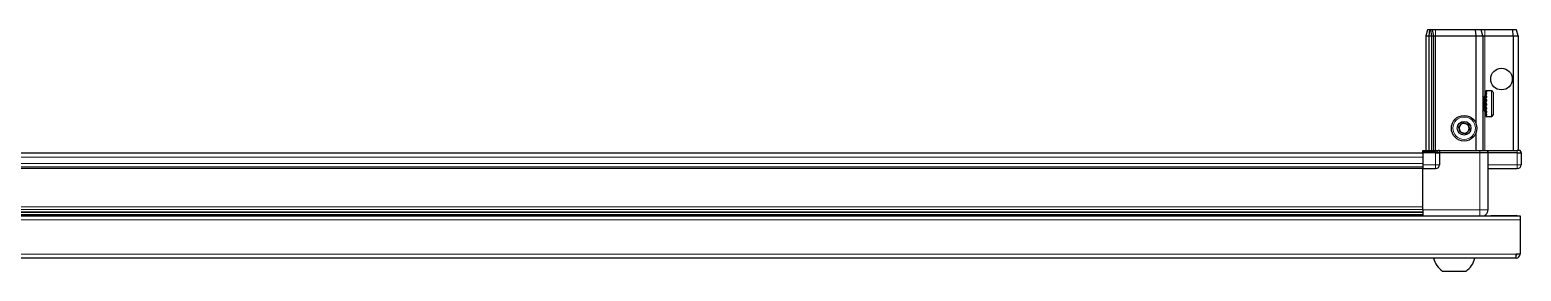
# Model space of a CAD drawing. Header units: millimetres. Extents: x 1132 to 6213, y -494 to 2180.
# Drawn here: x 2154 to 2912, y -494 to -371 of the extents above; entities that cross this region are included whole.
import ezdxf

# ---------------------------------------------------------------- set-up
doc = ezdxf.new("R2010")
doc.units = ezdxf.units.MM

msp = doc.modelspace()

# ---------------------------------------------------------------- linework, layer by layer
at = {"color": 7, "linetype": 'Continuous', "lineweight": 25}
for p, q in [((2864.79, -371.4), (2863.99, -374.4)), ((2865.94, -371.4), (2864.79, -371.4)), ((2865.94, -371.4), (2865.49, -374.4)), ((2866.44, -371.4), (2865.94, -371.4)), ((2866.44, -371.4), (2866.99, -374.4)), ((2867.18, -371.4), (2866.44, -371.4)), ((2867.18, -371.4), (2867.99, -374.4)), ((2868.99, -371.4), (2867.18, -371.4)), ((2889.16, -371.4), (2868.99, -371.4)), ((2889.16, -371.4), (2889.49, -374.4)), ((2892.18, -371.4), (2889.16, -371.4)), ((2892.99, -374.4), (2892.18, -371.4)), ((2893.99, -371.4), (2892.18, -371.4)), ((2908.33, -371.4), (2893.99, -371.4)), ((2908.49, -374.4), (2908.33, -371.4)), ((2910.18, -371.4), (2908.33, -371.4)), ((2910.99, -374.4), (2910.18, -371.4)), ((2863.99, -374.4), (2865.49, -374.4)), ((2863.99, -374.4), (2863.99, -432.7)), ((2865.49, -374.4), (2866.99, -374.4)), ((2865.49, -374.4), (2865.49, -432.7)), ((2866.99, -374.4), (2866.99, -432.7)), ((2866.99, -374.4), (2867.99, -374.4)), ((2867.99, -374.4), (2867.99, -432.7)), ((2867.99, -374.4), (2868.99, -374.4)), ((2868.99, -374.4), (2889.49, -374.4)), ((2889.49, -374.4), (2889.49, -418.9)), ((2889.49, -374.4), (2892.99, -374.4)), ((2892.99, -374.4), (2892.99, -432.7)), ((2892.99, -374.4), (2893.99, -374.4)), ((2893.99, -374.4), (2908.49, -374.4)), ((2908.49, -374.4), (2908.49, -432.7)), ((2908.49, -374.4), (2910.99, -374.4)), ((2910.99, -374.4), (2910.99, -432.7)), ((2893.02, -404.9), (2892.99, -404.9)), ((2893.5, -405.59), (2893.02, -404.9)), ((2893.02, -404.9), (2893.02, -412.9)), ((2893.99, -404.9), (2893.5, -405.59)), ((2893.5, -405.59), (2893.5, -412.21)), ((2893.99, -404.9), (2893.99, -412.9)), ((2894.49, -404.5), (2894.39, -404.5)), ((2894.39, -404.5), (2894.39, -413.3)), ((2897.39, -402.4), (2894.49, -402.4)), ((2894.99, -402.4), (2894.49, -402.4)), ((2894.49, -402.4), (2894.49, -402.45)), ((2894.49, -402.45), (2894.49, -402.74)), ((2894.99, -402.45), (2894.49, -402.45)), ((2894.99, -402.74), (2894.49, -402.74)), ((2894.49, -402.74), (2894.49, -403.01)), ((2894.99, -403.01), (2894.49, -403.01)), ((2894.49, -403.01), (2894.49, -403.67)), ((2894.99, -403.67), (2894.49, -403.67)), ((2894.49, -403.67), (2894.49, -404.14)), ((2894.49, -404.14), (2894.49, -405.12)), ((2894.99, -404.14), (2894.49, -404.14)), ((2894.99, -405.12), (2894.49, -405.12)), ((2894.49, -405.12), (2894.49, -405.75)), ((2894.49, -405.75), (2894.49, -406.94)), ((2894.99, -405.75), (2894.49, -405.75)), ((2894.99, -406.94), (2894.49, -406.94)), ((2894.49, -406.94), (2894.49, -407.57)), ((2894.99, -407.57), (2894.49, -407.57)), ((2894.49, -407.66), (2894.49, -408.95)), ((2894.99, -407.66), (2894.49, -407.66)), ((2894.99, -408.95), (2894.49, -408.95)), ((2894.99, -402.45), (2894.99, -402.4)), ((2894.99, -403.01), (2894.99, -402.74)), ((2894.99, -404.14), (2894.99, -403.67)), ((2894.99, -405.75), (2894.99, -405.12)), ((2894.99, -407.66), (2894.99, -406.94)), ((2894.99, -409.69), (2894.99, -408.95)), ((2898.19, -403.2), (2898.19, -414.6)), ((2892.99, -412.9), (2893.02, -412.9)), ((2893.02, -412.9), (2893.5, -412.21)), ((2893.5, -412.21), (2893.99, -412.9)), ((2894.39, -413.3), (2894.49, -413.3)), ((2894.99, -409.43), (2894.49, -409.43)), ((2894.49, -409.43), (2894.49, -409.69)), ((2894.49, -409.69), (2894.49, -410.96)), ((2894.99, -409.69), (2894.49, -409.69)), ((2894.99, -410.96), (2894.49, -410.96)), ((2894.49, -410.96), (2894.49, -411.64)), ((2894.49, -411.64), (2894.49, -412.76)), ((2894.99, -411.64), (2894.49, -411.64)), ((2894.99, -412.76), (2894.49, -412.76)), ((2894.49, -412.76), (2894.49, -413.33)), ((2894.49, -413.33), (2894.49, -414.19)), ((2894.99, -413.33), (2894.49, -413.33)), ((2894.99, -414.19), (2894.49, -414.19)), ((2894.49, -414.19), (2894.49, -414.58)), ((2894.49, -414.58), (2894.49, -415.1)), ((2894.99, -414.58), (2894.49, -414.58)), ((2894.99, -415.1), (2894.49, -415.1)), ((2894.49, -415.1), (2894.49, -415.28)), ((2894.49, -415.28), (2894.49, -415.4)), ((2894.99, -415.28), (2894.49, -415.28)), ((2894.49, -415.4), (2897.39, -415.4)), ((2894.99, -411.64), (2894.99, -410.96)), ((2894.99, -413.33), (2894.99, -412.76)), ((2894.99, -414.58), (2894.99, -414.19)), ((2894.99, -415.28), (2894.99, -415.1)), ((2889.49, -423.9), (2889.49, -432.7)), ((2862.49, -434.05), (2122.49, -434.05)), ((2862.49, -432.7), (2870.31, -432.7)), ((2862.49, -433.57), (2862.49, -432.7)), ((2868.99, -433.57), (2862.49, -433.57)), ((2862.49, -433.9), (2862.49, -433.57)), ((2868.99, -433.9), (2862.49, -433.9)), ((2862.49, -433.9), (2862.49, -439.9)), ((2868.99, -433.9), (2870.99, -433.9)), ((2870.99, -433.9), (2868.99, -433.9)), ((2870.99, -432.7), (2870.31, -432.7)), ((2870.99, -433.9), (2870.99, -432.7)), ((2870.99, -432.7), (2871.19, -432.7)), ((2871.19, -433.9), (2870.99, -433.9)), ((2870.99, -433.9), (2870.99, -439.9)), ((2871.19, -432.7), (2891.49, -432.7)), ((2891.49, -433.9), (2871.19, -433.9)), ((2891.49, -432.7), (2895.49, -432.7)), ((2895.49, -433.9), (2891.49, -433.9)), ((2895.49, -433.9), (2895.49, -432.7)), ((2895.49, -432.7), (2895.69, -432.7)), ((2895.69, -433.9), (2895.49, -433.9)), ((2895.49, -433.9), (2895.49, -462.9)), ((2895.69, -432.7), (2910.49, -432.7)), ((2910.49, -433.9), (2895.69, -433.9)), ((2911.99, -432.7), (2910.49, -432.7)), ((2910.49, -433.9), (2912.49, -433.9)), ((2912.49, -433.57), (2911.99, -432.7)), ((2912.49, -433.57), (2911.99, -432.7)), ((2912.49, -433.9), (2912.49, -433.57)), ((2912.49, -433.9), (2912.49, -433.57)), ((2912.49, -433.9), (2912.49, -433.9)), ((2912.49, -433.9), (2912.49, -439.9)), ((2862.49, -441.25), (2122.49, -441.25)), ((2862.49, -439.9), (2862.49, -441.9)), ((2862.49, -441.9), (2868.99, -441.9)), ((2862.49, -462.9), (2862.49, -441.9)), ((2895.49, -441.9), (2910.49, -441.9)), ((1312.99, -465.9), (2911.99, -465.9)), ((1362.49, -463.92), (2862.49, -463.92)), ((1362.49, -463.96), (2862.49, -463.96)), ((2836.37, -465.75), (1388.61, -465.75)), ((2830.99, -465.9), (2830.99, -465.75)), ((2831.16, -465.9), (2831.16, -465.75)), ((2831.37, -465.9), (2831.37, -465.75)), ((2831.93, -465.9), (2831.93, -465.75)), ((2832.35, -465.9), (2832.35, -465.75)), ((2833.25, -465.9), (2833.25, -465.75)), ((2833.83, -465.9), (2833.83, -465.75)), ((2834.98, -465.9), (2834.98, -465.75)), ((2835.67, -465.9), (2835.67, -465.75)), ((2836.95, -465.75), (2836.37, -465.75)), ((2836.95, -465.9), (2836.95, -465.75)), ((2836.96, -465.75), (2836.95, -465.75)), ((2837.69, -465.75), (2836.96, -465.75)), ((2837.13, -465.9), (2837.13, -465.75)), ((2837.63, -465.9), (2837.63, -465.75)), ((2837.69, -465.9), (2837.69, -465.75)), ((2838.61, -465.75), (2837.69, -465.75)), ((2837.69, -465.75), (2837.69, -465.75)), ((2862.49, -465.75), (2838.61, -465.75)), ((2838.98, -465.9), (2838.98, -465.75)), ((2839.69, -465.9), (2839.69, -465.75)), ((2840.86, -465.9), (2840.86, -465.75)), ((2841.47, -465.9), (2841.47, -465.75)), ((2842.41, -465.9), (2842.41, -465.75)), ((2842.86, -465.9), (2842.86, -465.75)), ((2843.48, -465.9), (2843.48, -465.75)), ((2843.73, -465.9), (2843.73, -465.75)), ((2843.97, -465.9), (2843.97, -465.75)), ((2843.99, -465.9), (2843.99, -465.75)), ((2896.99, -465.8), (2896.99, -465.9)), ((2896.99, -465.8), (2909.89, -465.8)), ((2911.99, -465.9), (2911.99, -468)), ((2911.99, -468), (2911.99, -485.3)), ((2909.89, -487.4), (1315.09, -487.4)), ((2911.99, -485.3), (2909.89, -485.3)), ((2909.89, -487.4), (2909.89, -485.3)), ((2872.49, -494), (2884.49, -494))]:
    msp.add_line(p, q, dxfattribs=at)
at = {"color": 8, "linetype": 'Continuous', "lineweight": 18}
for p, q in [((2868.99, -371.4), (2868.99, -374.4)), ((2893.99, -374.4), (2893.99, -371.4)), ((2868.99, -374.4), (2868.99, -432.7)), ((2893.99, -374.4), (2893.99, -404.9)), ((2897.39, -402.4), (2897.39, -415.4)), ((2893.99, -412.9), (2893.99, -432.7)), ((2862.49, -436.05), (2122.49, -436.05)), ((2862.49, -439.25), (2122.49, -439.25)), ((2868.99, -433.9), (2868.99, -433.57)), ((2868.99, -433.9), (2868.99, -439.9)), ((2871.19, -432.7), (2871.19, -433.9)), ((2891.49, -433.9), (2891.49, -432.7)), ((2891.49, -433.9), (2891.49, -462.9)), ((2895.69, -432.7), (2895.69, -433.9)), ((2910.49, -433.9), (2910.49, -432.7)), ((2910.49, -433.9), (2910.49, -439.9)), ((2862.49, -441.9), (2122.49, -441.9)), ((2868.99, -439.9), (2862.49, -439.9)), ((2868.99, -439.9), (2868.99, -441.9)), ((2870.99, -439.9), (2868.99, -439.9)), ((2910.49, -439.9), (2895.49, -439.9)), ((2910.49, -441.9), (2910.49, -439.9)), ((2912.49, -439.9), (2910.49, -439.9)), ((1362.49, -461.3), (2862.49, -461.3)), ((2911.99, -468), (1312.99, -468)), ((2862.49, -462.72), (1362.49, -462.72)), ((1362.49, -465.17), (2862.49, -465.17)), ((2891.49, -462.9), (2862.49, -462.9)), ((2909.89, -465.9), (2909.89, -465.8)), ((2909.89, -485.3), (1315.09, -485.3))]:
    msp.add_line(p, q, dxfattribs=at)
at = {"color": 7, "linetype": 'Continuous', "lineweight": 25, "flags": 128}
msp.add_lwpolyline([(2910.53, -465.9), (2910.3, -465.84), (2909.89, -465.8)], dxfattribs=at)
at = {"color": 7, "linetype": 'Continuous', "lineweight": 25}
for centre, radius in [((2902.49, -396.4), 5.5), ((2883.49, -421.4), 6.5), ((2883.49, -421.4), 3.46)]:
    msp.add_circle(centre, radius, dxfattribs=at)
at = {"color": 8, "linetype": 'Continuous', "lineweight": 18}
msp.add_circle((2883.49, -421.4), 5.7, dxfattribs=at)
at = {"color": 7, "linetype": 'Continuous', "lineweight": 25}
for centre, radius, start, end in [((2893.99, -404.5), 0.4, 270, 0), ((2897.39, -403.2), 0.8, 360, 90), ((2893.99, -413.3), 0.4, 0, 90), ((2897.39, -414.6), 0.8, 270, 0), ((2883.49, -421.4), 2.5, 134.67671, 194.67671), ((2883.49, -421.4), 2.5, 194.67671, 254.67671), ((2883.49, -421.4), 2.5, 74.67671, 134.67671), ((2883.49, -421.4), 2.5, 254.67671, 314.67671), ((2883.49, -421.4), 2.5, 14.67671, 74.67671), ((2883.49, -421.4), 2.5, 314.67671, 14.67671), ((2868.99, -439.9), 2, 270, 0), ((2910.49, -439.9), 2, 270, 0), ((2879.51, -484.38), 11.91, 194.70035, 233.8734), ((2877.46, -484.38), 11.91, 306.1266, 345.29965), ((2909.89, -485.3), 0.6, 270, 0), ((2909.89, -485.3), 2.1, 270, 0)]:
    msp.add_arc(centre, radius, start, end, dxfattribs=at)
msp.add_ellipse((2868.99, -430.1), major_axis=(0, 3.46), ratio=0.57735, start_param=3.141593, end_param=3.864327, dxfattribs=at)
for points, knots in [([(2880.7, -420.64), (2881.07, -420.28), (2881.76, -419.6), (2882.44, -418.92), (2882.76, -418.61)], [0, 0, 0, 0, 0.534686, 1, 1, 1, 1]), ([(2881.44, -423.43), (2881.35, -423.1), (2881.14, -422.3), (2880.89, -421.34), (2880.74, -420.76), (2880.7, -420.64)], [0, 0, 0, 0, 0.362901, 0.866875, 1, 1, 1, 1]), ([(2884.22, -424.19), (2883.72, -424.06), (2882.79, -423.8), (2881.87, -423.55), (2881.44, -423.43)], [0, 0, 0, 0, 0.534686, 1, 1, 1, 1]), ([(2882.76, -418.61), (2883.25, -418.75), (2884.18, -419), (2885.11, -419.25), (2885.54, -419.37)], [0, 0, 0, 0, 0.534686, 1, 1, 1, 1]), ([(2886.27, -422.16), (2885.91, -422.53), (2885.22, -423.21), (2884.54, -423.88), (2884.22, -424.19)], [0, 0, 0, 0, 0.534686, 1, 1, 1, 1]), ([(2885.54, -419.37), (2885.57, -419.49), (2885.72, -420.07), (2885.98, -421.04), (2886.19, -421.83), (2886.27, -422.16)], [0, 0, 0, 0, 0.133125, 0.637099, 1, 1, 1, 1]), ([(2862.49, -462.9), (2862.49, -463.3), (2862.49, -464.09), (2862.49, -465.11), (2862.49, -465.74), (2862.49, -465.89), (2862.49, -465.9)], [0, 0, 0, 0, 0.32552, 0.65104, 0.97656, 1, 1, 1, 1]), ([(2895.49, -462.9), (2895.44, -463.34), (2895.37, -464.02), (2894.93, -464.84), (2894.48, -465.39), (2894.07, -465.75), (2893.81, -465.88), (2893.77, -465.9)], [0, 0, 0, 0, 0.363018, 0.558438, 0.758004, 0.95757, 1, 1, 1, 1])]:
    msp.add_open_spline(points, degree=3, knots=knots, dxfattribs=at)
at = {"color": 8, "linetype": 'Continuous', "lineweight": 18}
msp.add_open_spline([(2891.49, -462.9), (2891.49, -463.34), (2891.49, -464.02), (2891.49, -464.84), (2891.49, -465.39), (2891.49, -465.75), (2891.49, -465.88), (2891.49, -465.9)], degree=3, knots=[0, 0, 0, 0, 0.363018, 0.558438, 0.758004, 0.95757, 1, 1, 1, 1], dxfattribs=at)
msp.add_open_spline([(2895.49, -462.9), (2895.43, -462.9), (2895.31, -462.9), (2894.38, -462.9), (2893.06, -462.9), (2892.01, -462.9), (2891.49, -462.9)], degree=3, dxfattribs=at)

doc.saveas('drawing.dxf')
